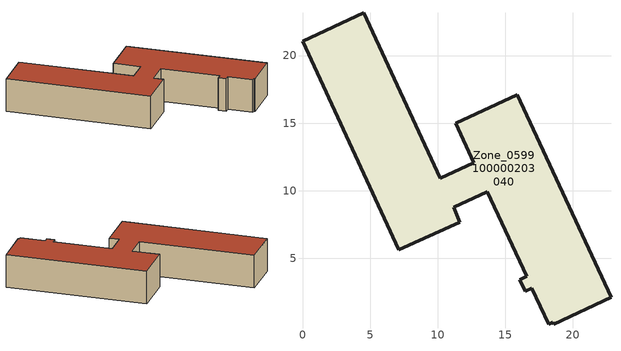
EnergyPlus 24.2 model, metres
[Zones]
Zone_0599100000203040
 floor ground (C_G): 11.65,7.67 7.12,5.63 0,21.06 4.54,23.15 10.17,10.91 12.68,12.06 11.34,14.98 15.89,17.08 22.82,2.1 18.57,0.14 18.5,0.26 18.21,0.13 16.95,2.79 16.46,2.56 16.08,3.43 16.58,3.67 13.66,9.93 11.17,8.77 z0
 wall outside (C_F): 15.89,17.08 11.34,14.98 12.68,12.06 10.17,10.91 4.54,23.15 0,21.06 7.12,5.63 11.65,7.67 11.17,8.77 13.66,9.93 16.58,3.67 16.08,3.43 16.46,2.56 16.95,2.79 18.21,0.13 18.5,0.26 18.57,0.14 22.82,2.1 15.89,17.08 z0:3.97
 roof outside (C_R): 10.17,10.91 4.54,23.15 0,21.06 7.12,5.63 11.65,7.67 11.17,8.77 13.66,9.93 16.58,3.67 16.08,3.43 16.46,2.56 16.95,2.79 18.21,0.13 18.5,0.26 18.57,0.14 22.82,2.1 15.89,17.08 11.34,14.98 12.68,12.06 z3.97
[BUILDING]
Pand.0599100000203040: North Axis=0; Terrain=City; Loads Convergence Tolerance Value=0.04; Temperature Convergence Tolerance Value=0.4; Solar Distribution=FullExterior; Maximum Number of Warmup Days=25; Minimum Number of Warmup Days=1
[Site:Location]
Rotterdam.The.Hague.AP_ZH_NLD Design_Conditions: Latitude=51.96; Longitude=4.45; Time Zone=1; Elevation=-4.5
[SITE:GROUNDTEMPERATURE:BUILDINGSURFACE]
18, 18, 18, 18, 18, 18, 18, 18, 18, 18, 18, 18
[MATERIAL] Thermal Absorptance=0.9; Solar Absorptance=0.7; Visible Absorptance=0.7
Name | Roughness | Thickness | Conductivity | Density | Specific Heat
G.D.1965 | MediumSmooth | 0.15 | 1 | 540 | 1210
F.D.1965 | Rough | 0.3 | 0.857143 | 1920 | 840
R.D.1965 | MediumRough | 0.2 | 0.08 | 1500 | 1000
[CONSTRUCTION]
C_G: G.D.1965
C_F: F.D.1965
C_R: R.D.1965
[ZONE]
Zone_0599100000203040: Type=1; Multiplier=1; Ceiling Height=Autocalculate; Volume=Autocalculate; Floor Area=autocalculate; Part of Total Floor Area=Yes
[ZONEINFILTRATION:DESIGNFLOWRATE]
Infil_Zone_0599100000203040: Zone or ZoneList or Space or SpaceList=Zone_0599100000203040; Schedule=AlwaysOn; Design Flow Rate Calculation Method=Flow/Area; Flow Rate per Floor Area=0.0042; Constant Term Coefficient=1; Temperature Term Coefficient=0; Velocity Term Coefficient=0; Velocity Squared Term Coefficient=0
[HVACTEMPLATE:ZONE:IDEALLOADSAIRSYSTEM]
Zone_0599100000203040: Maximum Heating Supply Air Temperature=50; Minimum Cooling Supply Air Temperature=13; Maximum Heating Supply Air Humidity Ratio=0.0156; Minimum Cooling Supply Air Humidity Ratio=0.0077; Heating Limit=NoLimit; Cooling Limit=NoLimit; Dehumidification Control Type=ConstantSensibleHeatRatio; Cooling Sensible Heat Ratio=0.7; Dehumidification Setpoint=60; Humidification Control Type=None; Humidification Setpoint=30; Outdoor Air Method=None; Outdoor Air Flow Rate per Person=0.00944; Outdoor Air Flow Rate per Zone Floor Area=0; Outdoor Air Flow Rate per Zone=0; Demand Controlled Ventilation Type=None; Outdoor Air Economizer Type=NoEconomizer; Heat Recovery Type=None; Sensible Heat Recovery Effectiveness=0.7; Latent Heat Recovery Effectiveness=0.65
[ZONECONTROL:THERMOSTAT]
ThermostatControl_Zone_0599100000203040: Zone or ZoneList=Zone_0599100000203040; Control Type Schedule=DualSetpointControlType; Control 1=Thermostat_Zone_0599100000203040; Temperature Difference Between Cutout And Setpoint=0
[THERMOSTATSETPOINT:DUALSETPOINT]
Thermostat_Zone_0599100000203040: Heating Setpoint Temperature Schedule=HeatingSetpoint_Zone_0599100000203040; Cooling Setpoint Temperature Schedule=CoolingSetpoint_Zone_0599100000203040
[SCHEDULE:COMPACT]
HeatingSetpoint_Zone_0599100000203040: Through: 12/31, For: AllDays, Until: 24:00, 21
CoolingSetpoint_Zone_0599100000203040: Through: 12/31, For: AllDays, Until: 24:00, 24
DualSetpointControlType: Through: 12/31, For: AllDays, Until: 24:00, 4
AlwaysOn: Through: 12/31, For: AllDays, Until: 24:00, 1
